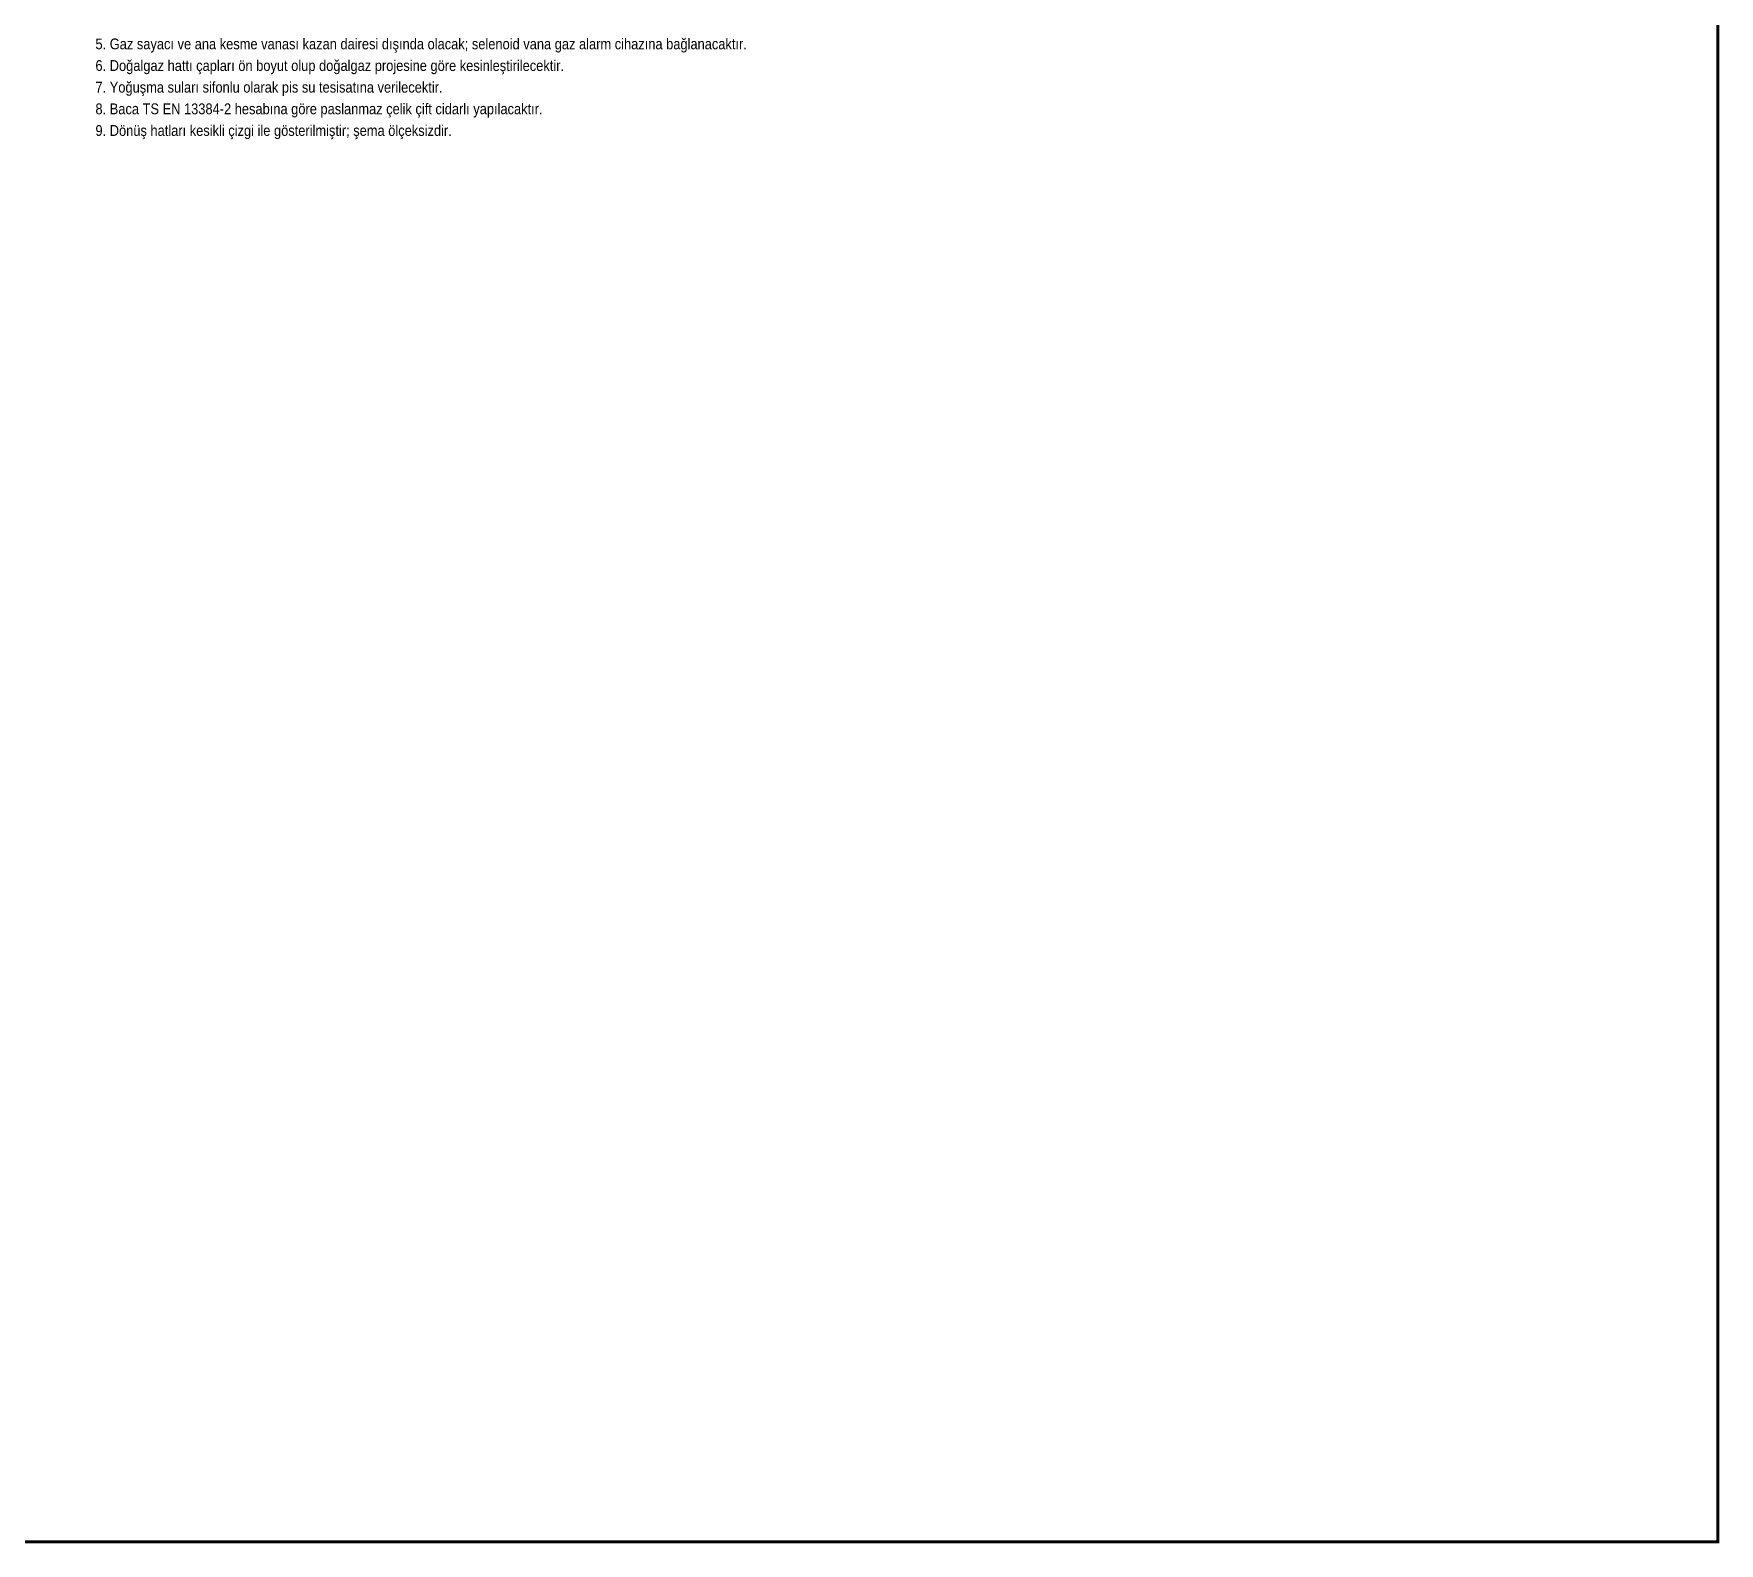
# Model space of a CAD drawing. Header units: centimetres. Extents: x -1298 to 2300, y -2123 to 932.
# Drawn here: x 587 to 2300, y -2123 to -589 of the extents above; entities that cross this region are included whole.
import ezdxf
from ezdxf.enums import TextEntityAlignment as Align

# ---------------------------------------------------------------- set-up
doc = ezdxf.new("R2010")
doc.units = ezdxf.units.CM
doc.header["$LTSCALE"] = 8
doc.layers.add('ROTAS-ISITMA-YAZI', color=7, linetype='Continuous')
doc.layers.add('ROTAS-PAFTA', color=7, linetype='Continuous')
doc.styles.add('ROTAS', font='arial.ttf')

msp = doc.modelspace()

# ---------------------------------------------------------------- linework, layer by layer
at = {"layer": 'ROTAS-PAFTA', "const_width": 3}
msp.add_lwpolyline([(-1296, -2121.75), (2298.952, -2121.75), (2298.952, 930), (-1296, 930)], close=True, dxfattribs=at)

# ---------------------------------------------------------------- texts
at = {"layer": 'ROTAS-ISITMA-YAZI', "style": 'ROTAS', "width": 0.85}
for s, p in [('5. Gaz sayacı ve ana kesme vanası kazan dairesi dışında olacak; selenoid vana gaz alarm cihazına bağlanacaktır.', (650, -608)), ('6. Doğalgaz hattı çapları ön boyut olup doğalgaz projesine göre kesinleştirilecektir.', (650, -630)), ('7. Yoğuşma suları sifonlu olarak pis su tesisatına verilecektir.', (650, -652)), ('8. Baca TS EN 13384-2 hesabına göre paslanmaz çelik çift cidarlı yapılacaktır.', (650, -674)), ('9. Dönüş hatları kesikli çizgi ile gösterilmiştir; şema ölçeksizdir.', (650, -696))]:
    msp.add_text(s, height=11, dxfattribs=at).set_placement(p, align=Align.BOTTOM_LEFT)

doc.saveas('drawing.dxf')
